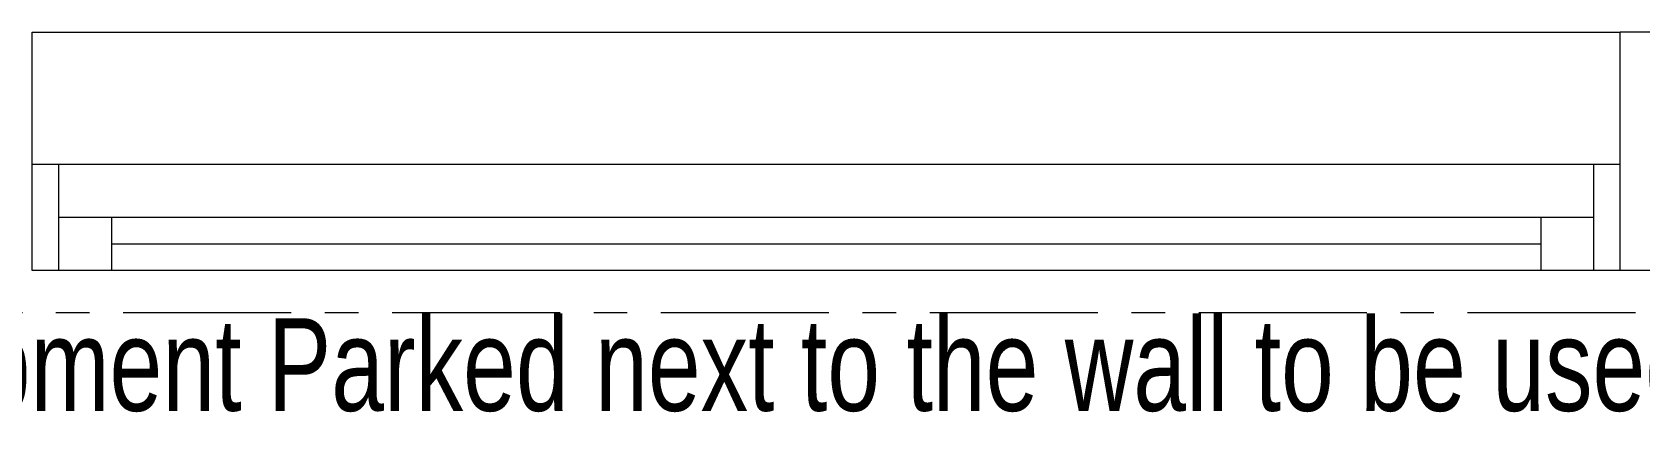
# Model space of a CAD drawing. Header units: millimetres. Extents: x 26027 to 581921, y 7230 to 233891.
# Drawn here: x 482234 to 483752, y 142226 to 142610 of the extents above; entities that cross this region are included whole.
import ezdxf

# ---------------------------------------------------------------- set-up
doc = ezdxf.new("R2010")
doc.units = ezdxf.units.MM
doc.header["$LTSCALE"] = 5
doc.linetypes.add('CENTER', pattern=[50.8, 31.75, -6.35, 6.35, -6.35])
doc.linetypes.add('HIDDEN2', pattern=[0.1875, 0.125, -0.0625])
for name, color, linetype, lineweight in [('Aluminum', 7, 'Continuous', 5), ('Medical Equipment and Furniture', 163, 'Continuous', 0), ('Proj', 7, 'HIDDEN2', 5), ('Walls', 32, 'Continuous', 5)]:
    doc.layers.add(name, color=color, linetype=linetype, lineweight=lineweight)
doc.layers.add('axes', color=9, linetype='Continuous')
doc.styles.add('X3G_ENTITY_257CFD', font='swisscl.ttf', dxfattribs={"height": 200})

msp = doc.modelspace()

# ---------------------------------------------------------------- linework, layer by layer
at = {"layer": 'Aluminum'}
for p, q in [((483733.8, 142485.3, 0), (482233.8, 142485.3, 0)), ((482258.8, 142485.3, 0), (482258.8, 142385.3, 0)), ((483708.8, 142485.3, 0), (483708.8, 142385.3, 0)), ((483708.8, 142435.3, 0), (482258.8, 142435.3, 0)), ((482308.8, 142435.3, 0), (482308.8, 142385.3, 0)), ((483658.8, 142435.3, 0), (483658.8, 142385.3, 0)), ((482308.8, 142410.3, 0), (483658.8, 142410.3, 0)), ((483733.8, 142385.3, 0), (482233.8, 142385.3, 0))]:
    msp.add_line(p, q, dxfattribs=at)
at = {"layer": 'axes', "linetype": 'CENTER', "lineweight": 0}
msp.add_line((581030.5, 142345.3, 2.4), (449113.3, 142345.3, 2.4), dxfattribs=at)
at = {"layer": 'Proj'}
msp.add_line((482233.8, 142610.3, 0), (483733.8, 142610.3, 0), dxfattribs=at)
at = {"layer": 'Walls'}
for p, q in [((482233.8, 142385.3, 0), (482233.8, 142610.3, 0)), ((485323.8, 142610.3, 0), (483733.8, 142610.3, 0)), ((483733.8, 142385.3, 0), (483733.8, 142610.3, 0)), ((485323.8, 142385.3, 0), (483733.8, 142385.3, 0))]:
    msp.add_line(p, q, dxfattribs=at)

# ---------------------------------------------------------------- texts
at = {"layer": 'Medical Equipment and Furniture', "color": 1, "insert": (483057.3, 142340.1, 0), "char_height": 87.473, "width": 3260.537, "attachment_point": 2, "style": 'X3G_ENTITY_257CFD'}
msp.add_mtext('Medical Equipment Parked next to the wall to be used in patient areas', dxfattribs=at)

doc.saveas('drawing.dxf')
